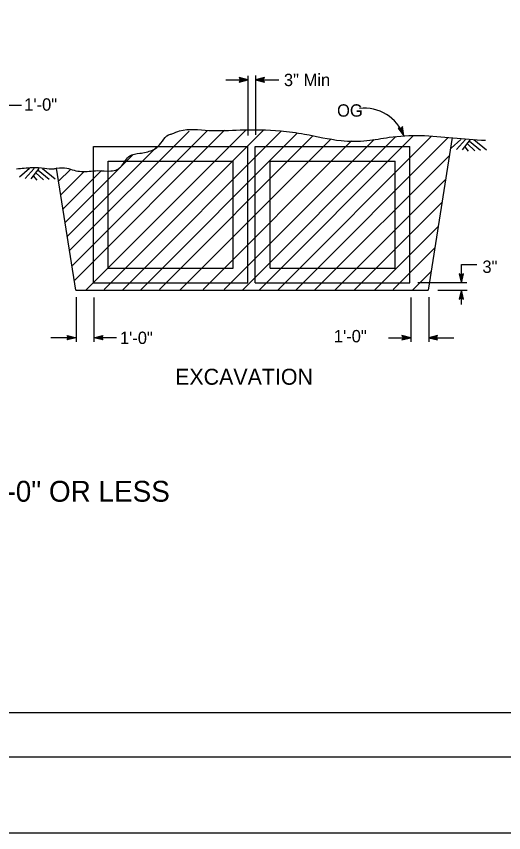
# Model space of a CAD drawing. Extents: x -893 to 867, y -474 to 712.
# Drawn here: x -47.5 to 228.5, y -474 to -12.1 of the extents above; entities that cross this region are included whole.
import ezdxf

# ---------------------------------------------------------------- set-up
doc = ezdxf.new("R2010")
doc.units = 0
for name, color, linetype in [('10 Sheet Format', 7, 'Continuous'), ('14 Ramp Anno', 7, 'Continuous'), ('21 Curb Gutter', 7, 'Continuous'), ('22 Misc Cnst Det', 7, 'Continuous'), ('41 ContourGrade', 7, 'Continuous'), ('46 Const Signing', 7, 'Continuous'), ('56 Stage 3 Anno', 7, 'Continuous'), ('57 Undefined', 7, 'Continuous')]:
    doc.layers.add(name, color=color, linetype=linetype)

msp = doc.modelspace()

# ---------------------------------------------------------------- linework, layer by layer
at = {"layer": '10 Sheet Format'}
for p, q in [((-813.45, -406.04), (811.55, -406.04)), ((198.77, -406.04), (811.55, -406.04)), ((-863.45, -431.04), (836.55, -431.04))]:
    msp.add_line(p, q, dxfattribs=at)
for points in [[(-893.45, -474.04), (866.55, -474.04), (866.55, 711.96), (-893.45, 711.96)], [(-863.45, -431.04), (836.55, -431.04), (836.55, 668.96), (-863.45, 668.96)]]:
    msp.add_lwpolyline(points, close=True, dxfattribs=at)
at = {"layer": '21 Curb Gutter'}
for p, q in [((185.8, -167.04), (199.48, -80.67)), ((-13.8, -167.04), (-24.72, -98.11)), ((-13.8, -167.04), (185.73, -167.04))]:
    msp.add_line(p, q, dxfattribs=at)
for points in [[(40.55, -78.69), (44.97, -76.93), (61.47, -76.67), (79.28, -76.4), (102.06, -76.93), (115.68, -78.76), (136.37, -82.43), (151.04, -82.43), (163.61, -80.59), (181.41, -79.55), (199.75, -80.86), (218.1, -82.28)], [(-24.59, -98.07), (-18.92, -98.07), (-14.79, -99.27), (-6.36, -99.79), (-1.37, -99.44), (6.03, -99.61), (9.64, -98.75), (12.05, -96.86), (16.69, -91.01), (22.37, -89.64), (25.98, -88.95), (32.69, -85.85), (39.74, -78.8), (40.55, -78.69)], [(-24.59, -98.07), (-26.31, -98.58), (-31.47, -98.24), (-38.53, -97.89), (-47.47, -98.58)]]:
    msp.add_spline(points, degree=3, dxfattribs=at)
at = {"layer": '22 Misc Cnst Det'}
for p, q in [((-17.51, -144.84), (50.3, -77.02)), ((-15.62, -153.09), (60.48, -76.99)), ((-14.42, -161.35), (70.32, -76.61)), ((-7.88, -166.85), (82.5, -76.48)), ((2.27, -166.68), (92.2, -76.75)), ((12.59, -167.02), (102.61, -77)), ((22.74, -167.02), (111.51, -78.25)), ((33.57, -166.68), (120.29, -79.97)), ((45.27, -166.85), (130.68, -81.45)), ((58.34, -166.68), (142.37, -82.66)), ((70.21, -166.68), (155.05, -81.84)), ((80.54, -167.02), (167.38, -80.18)), ((89.91, -167.04), (177.16, -79.8)), ((100.52, -167.04), (187.57, -79.99)), ((110.86, -166.91), (197.11, -80.67)), ((-18.72, -136.75), (31.79, -86.25)), ((-19.75, -128.67), (18.63, -90.29)), ((121.6, -166.91), (197.9, -90.61)), ((-23.55, -105.46), (-16.8, -98.72)), ((-22.33, -113.18), (-9.06, -99.92)), ((-21.13, -121.27), (0.78, -99.36)), ((133.12, -166.91), (195.73, -104.3)), ((143.99, -166.91), (193.69, -117.22)), ((155.51, -166.91), (191.52, -130.91)), ((165.86, -166.65), (189.62, -142.88)), ((176.85, -167.17), (187.45, -156.58))]:
    msp.add_line(p, q, dxfattribs=at)
at = {"layer": '41 ContourGrade'}
for p, q in [((-3.86, -162.88), (-3.86, -85.79)), ((-3.86, -85.79), (83.64, -85.79)), ((83.64, -162.88), (83.64, -85.79)), ((87.81, -162.88), (87.81, -85.79)), ((87.81, -85.79), (175.31, -85.79)), ((175.31, -162.88), (175.31, -85.79)), ((4.47, -94.13), (75.31, -94.13)), ((4.47, -154.54), (4.47, -94.13)), ((75.31, -154.54), (75.31, -94.13)), ((96.14, -94.13), (166.98, -94.13)), ((96.14, -154.54), (96.14, -94.13)), ((166.98, -154.54), (166.98, -94.13)), ((4.47, -154.54), (75.31, -154.54)), ((96.14, -154.54), (166.98, -154.54)), ((-3.86, -162.88), (83.64, -162.88)), ((87.81, -162.88), (175.31, -162.88))]:
    msp.add_line(p, q, dxfattribs=at)
at = {"layer": '46 Const Signing'}
for p, q in [((204.22, -81.84), (198.65, -86.8)), ((206.9, -81.88), (201.73, -87.51)), ((209.5, -81.88), (204.91, -87.72)), ((209.05, -82.76), (215.34, -87.94)), ((211.64, -81.91), (218.69, -87.7)), ((206.37, -86.05), (208.38, -88.52)), ((207.9, -84.36), (212.2, -88.28)), ((-40.07, -98.21), (-45.64, -103.16)), ((-37.39, -98.25), (-42.56, -103.87)), ((-34.79, -98.25), (-39.38, -104.09)), ((-36.39, -100.73), (-32.1, -104.65)), ((-35.24, -99.12), (-28.95, -104.3)), ((-32.65, -98.27), (-25.61, -104.06)), ((-37.92, -102.41), (-35.91, -104.88))]:
    msp.add_line(p, q, dxfattribs=at)
at = {"layer": '56 Stage 3 Anno'}
for p, q in [((83.66, -45.71), (83.66, -79.55)), ((87.89, -45.55), (87.89, -79.22)), ((71.1, -48.06), (83.66, -48.06)), ((87.89, -48.06), (101.18, -48.06)), ((-57.06, -62.4), (-44.57, -62.4)), ((204.51, -162.9), (204.51, -152.5)), ((204.51, -152.5), (213.34, -152.5)), ((179.8, -162.72), (207.61, -162.72)), ((191.16, -167.12), (207.84, -167.12)), ((204.51, -175.19), (204.51, -167.12)), ((-13.69, -171.09), (-13.69, -196.36)), ((-3.55, -171.18), (-3.55, -196.36)), ((175.86, -171.18), (175.86, -196.36)), ((186, -171.09), (186, -196.36)), ((-13.69, -193.99), (-27.97, -193.99)), ((9.13, -193.99), (-3.55, -193.99)), ((163.19, -193.99), (175.86, -193.99)), ((186, -193.99), (200.28, -193.99))]:
    msp.add_line(p, q, dxfattribs=at)
for points in [[(83.66, -48.06), (78.59, -46.79), (79.43, -48.06), (78.59, -49.32), (83.66, -48.06)], [(82.76, -48.06), (79.09, -47.14), (79.7, -48.06), (79.09, -48.98), (82.76, -48.06)], [(82, -48.06), (79.5, -47.43), (79.92, -48.06), (79.5, -48.69), (82, -48.06)], [(81.38, -48.06), (79.84, -47.67), (80.1, -48.06), (79.84, -48.45), (81.38, -48.06)], [(81.34, -48.22), (80.21, -47.93), (80.29, -48.06), (80.21, -48.19), (81.34, -47.9)], [(87.89, -48.06), (92.95, -49.32), (92.11, -48.06), (92.95, -46.79), (87.89, -48.06)], [(88.79, -48.06), (92.46, -48.98), (91.85, -48.06), (92.46, -47.14), (88.79, -48.06)], [(89.54, -48.06), (92.04, -48.69), (91.63, -48.06), (92.04, -47.43), (89.54, -48.06)], [(90.17, -48.06), (91.7, -48.45), (91.45, -48.06), (91.7, -47.67), (90.17, -48.06)], [(90.21, -47.9), (91.34, -48.19), (91.26, -48.06), (91.34, -47.93), (90.21, -48.22)], [(171.89, -79.66), (171.11, -74.5), (170.26, -75.76), (168.77, -75.47), (171.89, -79.66)], [(171.54, -78.83), (170.98, -75.09), (170.37, -76), (169.28, -75.8), (171.54, -78.83)], [(171.25, -78.13), (170.87, -75.58), (170.45, -76.21), (169.71, -76.07), (171.25, -78.13)], [(171.01, -77.56), (170.78, -75.99), (170.52, -76.37), (170.06, -76.29), (171.01, -77.56)], [(170.85, -77.58), (170.68, -76.43), (170.6, -76.55), (170.44, -76.53), (171.14, -77.46)], [(204.51, -162.9), (205.78, -157.84), (204.51, -158.68), (203.25, -157.84), (204.51, -162.9)], [(204.51, -162), (205.44, -158.33), (204.51, -158.94), (203.59, -158.33), (204.51, -162)], [(204.51, -161.25), (205.14, -158.75), (204.51, -159.16), (203.89, -158.75), (204.51, -161.25)], [(204.51, -160.62), (204.9, -159.09), (204.51, -159.34), (204.12, -159.09), (204.51, -160.62)], [(204.36, -160.58), (204.64, -159.45), (204.51, -159.54), (204.39, -159.45), (204.67, -160.58)], [(204.51, -167.12), (203.25, -172.19), (204.51, -171.35), (205.78, -172.19), (204.51, -167.12)], [(204.51, -168.02), (203.59, -171.69), (204.51, -171.08), (205.44, -171.69), (204.51, -168.02)], [(204.51, -168.77), (203.89, -171.28), (204.51, -170.86), (205.14, -171.28), (204.51, -168.77)], [(204.51, -169.4), (204.12, -170.94), (204.51, -170.68), (204.9, -170.94), (204.51, -169.4)], [(204.67, -169.44), (204.39, -170.57), (204.51, -170.49), (204.64, -170.57), (204.36, -169.44)], [(-13.69, -193.99), (-18.75, -195.26), (-17.91, -193.99), (-18.75, -192.73), (-13.69, -193.99)], [(-14.58, -193.99), (-18.26, -194.91), (-17.64, -193.99), (-18.26, -193.07), (-14.58, -193.99)], [(-15.34, -193.99), (-17.84, -194.62), (-17.42, -193.99), (-17.84, -193.37), (-15.34, -193.99)], [(-15.96, -193.99), (-17.5, -194.38), (-17.24, -193.99), (-17.5, -193.61), (-15.96, -193.99)], [(-16, -193.84), (-17.13, -194.12), (-17.05, -193.99), (-17.13, -193.87), (-16, -194.15)], [(-3.55, -193.99), (1.52, -192.73), (0.68, -193.99), (1.52, -195.26), (-3.55, -193.99)], [(-2.65, -193.99), (1.02, -193.07), (0.41, -193.99), (1.02, -194.91), (-2.65, -193.99)], [(-1.89, -193.99), (0.6, -193.37), (0.19, -193.99), (0.6, -194.62), (-1.89, -193.99)], [(-1.27, -193.99), (0.27, -193.61), (0.01, -193.99), (0.27, -194.38), (-1.27, -193.99)], [(-1.23, -194.15), (-0.1, -193.87), (-0.18, -193.99), (-0.1, -194.12), (-1.23, -193.84)], [(175.86, -193.99), (170.8, -192.73), (171.64, -193.99), (170.8, -195.26), (175.86, -193.99)], [(174.97, -193.99), (171.3, -193.07), (171.91, -193.99), (171.3, -194.91), (174.97, -193.99)], [(174.21, -193.99), (171.71, -193.37), (172.13, -193.99), (171.71, -194.62), (174.21, -193.99)], [(173.59, -193.99), (172.05, -193.61), (172.31, -193.99), (172.05, -194.38), (173.59, -193.99)], [(173.55, -194.15), (172.42, -193.87), (172.5, -193.99), (172.42, -194.12), (173.55, -193.84)], [(186, -193.99), (191.07, -195.26), (190.23, -193.99), (191.07, -192.73), (186, -193.99)], [(186.9, -193.99), (190.57, -194.91), (189.96, -193.99), (190.57, -193.07), (186.9, -193.99)], [(187.66, -193.99), (190.16, -194.62), (189.74, -193.99), (190.16, -193.37), (187.66, -193.99)], [(188.28, -193.99), (189.82, -194.38), (189.56, -193.99), (189.82, -193.61), (188.28, -193.99)], [(188.32, -193.84), (189.45, -194.12), (189.37, -193.99), (189.45, -193.87), (188.32, -194.15)]]:
    msp.add_lwpolyline(points, dxfattribs=at)
msp.add_arc((149.76, -87.69), 23.54, 19.9566, 97.2455, dxfattribs=at)

# ---------------------------------------------------------------- texts
at = {"layer": '14 Ramp Anno'}
msp.add_text('EXCAVATION', height=9.055, dxfattribs=at).set_placement((42.41, -220.6))
at = {"layer": '57 Undefined'}
for s, height, p in [('3" Min', 7, (104, -51.62)), ('1\'-0"', 7, (-43.05, -65.52)), ('OG', 7, (134.1, -68.91)), ('3"', 7, (216.41, -157.32)), ('1\'-0"', 7, (11.15, -197.54)), ('1\'-0"', 7, (132.28, -196.6)), ('FILL HEIGHT 2\'-0" OR LESS', 11.811, (-164.94, -286.78))]:
    msp.add_text(s, height=height, dxfattribs=at).set_placement(p)

doc.saveas('drawing.dxf')
